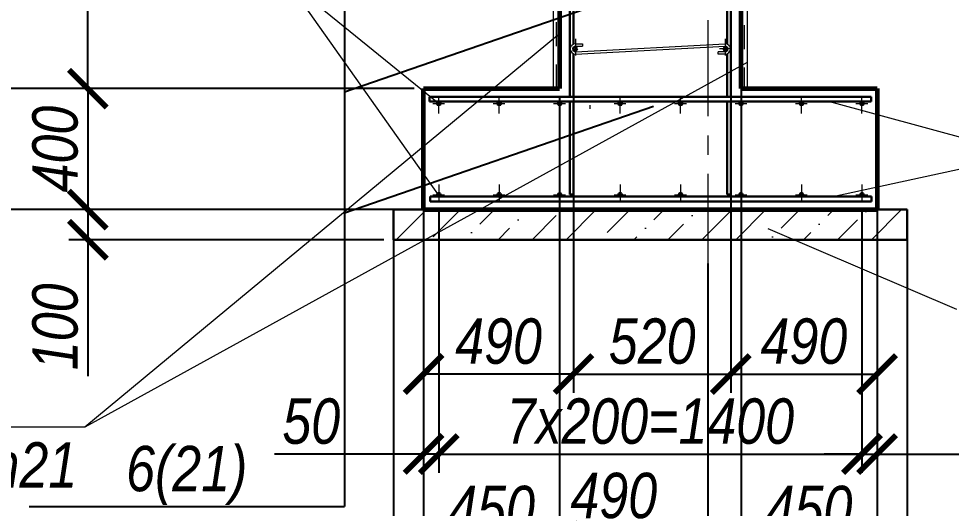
# Model space of a CAD drawing. Header units: millimetres. Extents: x 1582001 to 3303937, y 226471 to 491235.
# Drawn here: x 1839099 to 1845270, y 325567 to 328805 of the extents above; entities that cross this region are included whole.
import ezdxf

# ---------------------------------------------------------------- set-up
doc = ezdxf.new("R2010")
doc.units = ezdxf.units.MM
for name, pattern in [('CENTER', [50.8, 31.75, -6.35, 6.35, -6.35]), ('DASHDOT', [25.4, 12.7, -6.35, 0, -6.35]), ('невидимая', [9.525, 6.35, -3.175])]:
    doc.linetypes.add(name, pattern=pattern)
doc.layers.get('Defpoints').update_dxf_attribs({"color": 255, "lineweight": 30})
for name, color, linetype, lineweight in [('армирование', 20, 'Continuous', 30), ('Монолит', 234, 'Continuous', 60), ('Осевые', 214, 'DASHDOT', 13), ('Оси', 251, 'CENTER', 9), ('Размеры', 7, 'Continuous', 18), ('Штриховка', 252, 'Continuous', 15)]:
    doc.layers.add(name, color=color, linetype=linetype, lineweight=lineweight)
doc.styles.get("Standard").update_dxf_attribs({"font": 'ARIALNI.TTF', "height": 300})
doc.styles.add('Текст', font='ARIALNI.TTF')
doc.dimstyles.new('ISO-25', dxfattribs={"dimscale": 100, "dimtxt": 2.5, "dimasz": 2.5, "dimexe": 1.25, "dimexo": 0.625, "dimtad": 1, "dimdec": 0, "dimtxsty": 'Standard', "dimblk": 'ARCHTICK', "dimcen": 2.5, "dimadec": 0, "dimazin": 0, "dimtfac": 1, "dimtdec": 0, "dimtmove": 0, "dimatfit": 3, "dimfxl": 0, "dimarcsym": 0})
doc.dimstyles.new('х2', dxfattribs={"dimscale": 100, "dimtxt": 2.5, "dimasz": 2.5, "dimexe": 1.25, "dimexo": 0.625, "dimtad": 1, "dimdec": 0, "dimlfac": 0.5, "dimtxsty": 'Standard', "dimblk": 'ARCHTICK', "dimcen": 2.5, "dimadec": 0, "dimazin": 0, "dimtfac": 1, "dimtdec": 0, "dimtmove": 0, "dimatfit": 3, "dimfxl": 0, "dimarcsym": 0})

# ---------------------------------------------------------------- blocks, each defined once
blk = doc.blocks.new('_ArchTick')
at = {"color": 0, "linetype": 'ByBlock', "const_width": 0.15}
blk.add_lwpolyline([(-0.5, -0.5), (0.5, 0.5)], dxfattribs=at)
blk = doc.blocks.new('*D1287')
at = {"layer": 'Defpoints', "color": 0, "lineweight": -3, "ltscale": 100, "transparency": 16777216}
for p in [(1841778.6, 328342.6), (1839557.4, 327542.6), (1841778.6, 327542.6)]:
    blk.add_point(p, dxfattribs=at)
at = {"layer": 'Размеры', "color": 0, "lineweight": -2, "ltscale": 100, "transparency": 16777216}
for p, q in [((1841716.1, 328342.6), (1839432.4, 328342.6)), ((1839557.4, 328342.6), (1839557.4, 327542.6)), ((1841716.1, 327542.6), (1839432.4, 327542.6))]:
    blk.add_line(p, q, dxfattribs=at)
at = {"layer": 'Размеры', "color": 0, "lineweight": -2, "ltscale": 100, "transparency": 16777216, "xscale": 250, "yscale": 250, "zscale": 250}
for p, rotation in [((1839557.4, 328342.6), 90), ((1839557.4, 327542.6), 270)]:
    blk.add_blockref('_ArchTick', p, dxfattribs=dict(at, rotation=rotation))
at = {"layer": 'Размеры', "color": 0, "ltscale": 100, "transparency": 16777216, "insert": (1839341.7, 327942.6), "char_height": 300, "attachment_point": 5, "rotation": 90}
blk.add_mtext('400', dxfattribs=at)
blk = doc.blocks.new('*D1288')
at = {"layer": 'Defpoints', "color": 0, "lineweight": -3, "ltscale": 100, "transparency": 16777216}
for p in [(1841578.6, 327542.6), (1839557.4, 327342.6), (1841578.6, 327342.6)]:
    blk.add_point(p, dxfattribs=at)
at = {"layer": 'Размеры', "color": 0, "lineweight": -2, "ltscale": 100, "transparency": 16777216}
for p, q in [((1841516.1, 327542.6), (1839432.4, 327542.6)), ((1839557.4, 327542.6), (1839557.4, 327342.6)), ((1841516.1, 327342.6), (1839432.4, 327342.6)), ((1839557.4, 327342.6), (1839557.4, 326441.9))]:
    blk.add_line(p, q, dxfattribs=at)
at = {"layer": 'Размеры', "color": 0, "lineweight": -2, "ltscale": 100, "transparency": 16777216, "xscale": 250, "yscale": 250, "zscale": 250}
for p, rotation in [((1839557.4, 327542.6), 90), ((1839557.4, 327342.6), 270)]:
    blk.add_blockref('_ArchTick', p, dxfattribs=dict(at, rotation=rotation))
at = {"layer": 'Размеры', "color": 0, "ltscale": 100, "transparency": 16777216, "insert": (1839341.7, 326767.3), "char_height": 300, "attachment_point": 5, "rotation": 90}
blk.add_mtext('100', dxfattribs=at)
blk = doc.blocks.new('*D1289')
at = {"layer": 'Defpoints', "color": 0, "lineweight": -3, "ltscale": 100, "transparency": 16777216}
for p in [(1843878.6, 328667.4), (1843658.6, 327247.4), (1843878.6, 325347.9)]:
    blk.add_point(p, dxfattribs=at)
at = {"layer": 'Размеры', "color": 0, "lineweight": -2, "ltscale": 100, "transparency": 16777216}
for p, q in [((1843878.6, 328604.9), (1843878.6, 325222.9)), ((1843658.6, 327184.9), (1843658.6, 325222.9)), ((1843658.6, 325347.9), (1843878.6, 325347.9)), ((1843768.6, 325347.9), (1844030.1, 324915.3)), ((1844030.1, 324915.3), (1844680.8, 324915.3))]:
    blk.add_line(p, q, dxfattribs=at)
at = {"layer": 'Размеры', "color": 0, "lineweight": -2, "ltscale": 100, "transparency": 16777216, "xscale": 250, "yscale": 250, "zscale": 250, "rotation": 180}
blk.add_blockref('_ArchTick', (1843658.6, 325347.9), dxfattribs=at)
at = {"layer": 'Размеры', "color": 0, "lineweight": -2, "ltscale": 100, "transparency": 16777216, "xscale": 250, "yscale": 250, "zscale": 250}
blk.add_blockref('_ArchTick', (1843878.6, 325347.9), dxfattribs=at)
at = {"layer": 'Размеры', "color": 0, "ltscale": 100, "transparency": 16777216, "insert": (1844355.4, 325131), "char_height": 300, "attachment_point": 5}
blk.add_mtext('110', dxfattribs=at)
blk = doc.blocks.new('*D1290')
at = {"layer": 'Defpoints', "color": 0, "lineweight": -3, "ltscale": 100, "transparency": 16777216}
for p in [(1842678.6, 328039.3), (1843658.6, 327247.4), (1842678.6, 325347.9)]:
    blk.add_point(p, dxfattribs=at)
at = {"layer": 'Размеры', "color": 0, "lineweight": -2, "ltscale": 100, "transparency": 16777216}
for p, q in [((1842678.6, 327976.8), (1842678.6, 325222.9)), ((1843658.6, 327184.9), (1843658.6, 325222.9)), ((1843658.6, 325347.9), (1842678.6, 325347.9))]:
    blk.add_line(p, q, dxfattribs=at)
at = {"layer": 'Размеры', "color": 0, "lineweight": -2, "ltscale": 100, "transparency": 16777216, "xscale": 250, "yscale": 250, "zscale": 250, "rotation": 180}
blk.add_blockref('_ArchTick', (1842678.6, 325347.9), dxfattribs=at)
at = {"layer": 'Размеры', "color": 0, "lineweight": -2, "ltscale": 100, "transparency": 16777216, "xscale": 250, "yscale": 250, "zscale": 250}
blk.add_blockref('_ArchTick', (1843658.6, 325347.9), dxfattribs=at)
at = {"layer": 'Размеры', "color": 0, "ltscale": 100, "transparency": 16777216, "insert": (1843036.8, 325649.6), "char_height": 300, "attachment_point": 5}
blk.add_mtext('490', dxfattribs=at)
blk = doc.blocks.new('*D1291')
at = {"layer": 'Defpoints', "color": 0, "lineweight": -3, "ltscale": 100, "transparency": 16777216}
for p in [(1842770.6, 328360.6), (1843810.6, 328360.6), (1843810.6, 326454.9)]:
    blk.add_point(p, dxfattribs=at)
at = {"layer": 'Размеры', "color": 0, "lineweight": -2, "ltscale": 100, "transparency": 16777216}
for p, q in [((1842770.6, 328298.1), (1842770.6, 326329.9)), ((1843810.6, 328298.1), (1843810.6, 326329.9)), ((1842770.6, 326454.9), (1843810.6, 326454.9))]:
    blk.add_line(p, q, dxfattribs=at)
at = {"layer": 'Размеры', "color": 0, "lineweight": -2, "ltscale": 100, "transparency": 16777216, "xscale": 250, "yscale": 250, "zscale": 250, "rotation": 180}
blk.add_blockref('_ArchTick', (1842770.6, 326454.9), dxfattribs=at)
at = {"layer": 'Размеры', "color": 0, "lineweight": -2, "ltscale": 100, "transparency": 16777216, "xscale": 250, "yscale": 250, "zscale": 250}
blk.add_blockref('_ArchTick', (1843810.6, 326454.9), dxfattribs=at)
at = {"layer": 'Размеры', "color": 0, "ltscale": 100, "transparency": 16777216, "insert": (1843290.6, 326670.6), "char_height": 300, "attachment_point": 5}
blk.add_mtext('520', dxfattribs=at)
blk = doc.blocks.new('*D1292')
at = {"layer": 'Defpoints', "color": 0, "lineweight": -3, "ltscale": 100, "transparency": 16777216}
for p in [(1841778.6, 328342.6), (1842678.6, 328342.6), (1841778.6, 325347.9)]:
    blk.add_point(p, dxfattribs=at)
at = {"layer": 'Размеры', "color": 0, "lineweight": -2, "ltscale": 100, "transparency": 16777216}
for p, q in [((1841778.6, 328280.1), (1841778.6, 325222.9)), ((1842678.6, 328280.1), (1842678.6, 325222.9)), ((1842678.6, 325347.9), (1841778.6, 325347.9))]:
    blk.add_line(p, q, dxfattribs=at)
at = {"layer": 'Размеры', "color": 0, "lineweight": -2, "ltscale": 100, "transparency": 16777216, "xscale": 250, "yscale": 250, "zscale": 250, "rotation": 180}
blk.add_blockref('_ArchTick', (1841778.6, 325347.9), dxfattribs=at)
at = {"layer": 'Размеры', "color": 0, "lineweight": -2, "ltscale": 100, "transparency": 16777216, "xscale": 250, "yscale": 250, "zscale": 250}
blk.add_blockref('_ArchTick', (1842678.6, 325347.9), dxfattribs=at)
at = {"layer": 'Размеры', "color": 0, "ltscale": 100, "transparency": 16777216, "insert": (1842228.6, 325563.6), "char_height": 300, "attachment_point": 5}
blk.add_mtext('450', dxfattribs=at)
blk = doc.blocks.new('*D1293')
at = {"layer": 'Defpoints', "color": 0, "lineweight": -3, "ltscale": 100, "transparency": 16777216}
for p in [(1843878.6, 328342.6), (1844778.6, 328342.6), (1844778.6, 325347.9)]:
    blk.add_point(p, dxfattribs=at)
at = {"layer": 'Размеры', "color": 0, "lineweight": -2, "ltscale": 100, "transparency": 16777216}
for p, q in [((1843878.6, 328280.1), (1843878.6, 325222.9)), ((1844778.6, 328280.1), (1844778.6, 325222.9)), ((1843878.6, 325347.9), (1844778.6, 325347.9))]:
    blk.add_line(p, q, dxfattribs=at)
at = {"layer": 'Размеры', "color": 0, "lineweight": -2, "ltscale": 100, "transparency": 16777216, "xscale": 250, "yscale": 250, "zscale": 250, "rotation": 180}
blk.add_blockref('_ArchTick', (1843878.6, 325347.9), dxfattribs=at)
at = {"layer": 'Размеры', "color": 0, "lineweight": -2, "ltscale": 100, "transparency": 16777216, "xscale": 250, "yscale": 250, "zscale": 250}
blk.add_blockref('_ArchTick', (1844778.6, 325347.9), dxfattribs=at)
at = {"layer": 'Размеры', "color": 0, "ltscale": 100, "transparency": 16777216, "insert": (1844328.6, 325563.6), "char_height": 300, "attachment_point": 5}
blk.add_mtext('450', dxfattribs=at)
blk = doc.blocks.new('*D1294')
at = {"layer": 'Defpoints', "color": 0, "lineweight": -3, "ltscale": 100, "transparency": 16777216}
for p in [(1841778.6, 327542.6), (1844778.6, 327542.6), (1844778.6, 324701.9)]:
    blk.add_point(p, dxfattribs=at)
at = {"layer": 'Размеры', "color": 0, "lineweight": -2, "ltscale": 100, "transparency": 16777216}
for p, q in [((1841778.6, 327480.1), (1841778.6, 324576.9)), ((1844778.6, 327480.1), (1844778.6, 324576.9)), ((1841778.6, 324701.9), (1844778.6, 324701.9))]:
    blk.add_line(p, q, dxfattribs=at)
at = {"layer": 'Размеры', "color": 0, "lineweight": -2, "ltscale": 100, "transparency": 16777216, "xscale": 250, "yscale": 250, "zscale": 250, "rotation": 180}
blk.add_blockref('_ArchTick', (1841778.6, 324701.9), dxfattribs=at)
at = {"layer": 'Размеры', "color": 0, "lineweight": -2, "ltscale": 100, "transparency": 16777216, "xscale": 250, "yscale": 250, "zscale": 250}
blk.add_blockref('_ArchTick', (1844778.6, 324701.9), dxfattribs=at)
at = {"layer": 'Размеры', "color": 0, "ltscale": 100, "transparency": 16777216, "insert": (1843278.6, 324917.6), "char_height": 300, "attachment_point": 5}
blk.add_mtext('1500', dxfattribs=at)
blk = doc.blocks.new('*D1295')
at = {"layer": 'Defpoints', "color": 0, "lineweight": -3, "ltscale": 100, "transparency": 16777216}
for p in [(1841578.6, 327542.6), (1841778.6, 327542.6), (1841578.6, 324701.9)]:
    blk.add_point(p, dxfattribs=at)
at = {"layer": 'Размеры', "color": 0, "lineweight": -2, "ltscale": 100, "transparency": 16777216}
for p, q in [((1841578.6, 327480.1), (1841578.6, 324576.9)), ((1841778.6, 327480.1), (1841778.6, 324576.9)), ((1841578.6, 324701.9), (1840677.9, 324701.9)), ((1841778.6, 324701.9), (1841578.6, 324701.9))]:
    blk.add_line(p, q, dxfattribs=at)
at = {"layer": 'Размеры', "color": 0, "lineweight": -2, "ltscale": 100, "transparency": 16777216, "xscale": 250, "yscale": 250, "zscale": 250, "rotation": 180}
blk.add_blockref('_ArchTick', (1841578.6, 324701.9), dxfattribs=at)
at = {"layer": 'Размеры', "color": 0, "lineweight": -2, "ltscale": 100, "transparency": 16777216, "xscale": 250, "yscale": 250, "zscale": 250}
blk.add_blockref('_ArchTick', (1841778.6, 324701.9), dxfattribs=at)
at = {"layer": 'Размеры', "color": 0, "ltscale": 100, "transparency": 16777216, "insert": (1841003.2, 324917.6), "char_height": 300, "attachment_point": 5}
blk.add_mtext('100', dxfattribs=at)
blk = doc.blocks.new('*D1296')
at = {"layer": 'Defpoints', "color": 0, "lineweight": -3, "ltscale": 100, "transparency": 16777216}
for p in [(1844778.6, 327542.6), (1844978.6, 327542.6), (1844978.6, 324701.9)]:
    blk.add_point(p, dxfattribs=at)
at = {"layer": 'Размеры', "color": 0, "lineweight": -2, "ltscale": 100, "transparency": 16777216}
for p, q in [((1844778.6, 327480.1), (1844778.6, 324576.9)), ((1844978.6, 327480.1), (1844978.6, 324576.9)), ((1844778.6, 324701.9), (1844978.6, 324701.9)), ((1844978.6, 324701.9), (1845879.3, 324701.9))]:
    blk.add_line(p, q, dxfattribs=at)
at = {"layer": 'Размеры', "color": 0, "lineweight": -2, "ltscale": 100, "transparency": 16777216, "xscale": 250, "yscale": 250, "zscale": 250, "rotation": 180}
blk.add_blockref('_ArchTick', (1844778.6, 324701.9), dxfattribs=at)
at = {"layer": 'Размеры', "color": 0, "lineweight": -2, "ltscale": 100, "transparency": 16777216, "xscale": 250, "yscale": 250, "zscale": 250}
blk.add_blockref('_ArchTick', (1844978.6, 324701.9), dxfattribs=at)
at = {"layer": 'Размеры', "color": 0, "ltscale": 100, "transparency": 16777216, "insert": (1845554, 324917.6), "char_height": 300, "attachment_point": 5}
blk.add_mtext('100', dxfattribs=at)
blk = doc.blocks.new('*D1300')
at = {"layer": 'Defpoints', "color": 0, "lineweight": -3, "ltscale": 100, "transparency": 16777216}
for p in [(1839557.4, 331802.6), (1842862.6, 331802.6), (1841778.6, 328342.6)]:
    blk.add_point(p, dxfattribs=at)
at = {"layer": 'Размеры', "color": 0, "lineweight": -2, "ltscale": 100, "transparency": 16777216}
for p, q in [((1842800.1, 331802.6), (1839432.4, 331802.6)), ((1839557.4, 328342.6), (1839557.4, 331802.6)), ((1841716.1, 328342.6), (1839432.4, 328342.6))]:
    blk.add_line(p, q, dxfattribs=at)
at = {"layer": 'Размеры', "color": 0, "lineweight": -2, "ltscale": 100, "transparency": 16777216, "xscale": 250, "yscale": 250, "zscale": 250}
for p, rotation in [((1839557.4, 331802.6), 90), ((1839557.4, 328342.6), 270)]:
    blk.add_blockref('_ArchTick', p, dxfattribs=dict(at, rotation=rotation))
at = {"layer": 'Размеры', "color": 0, "ltscale": 100, "transparency": 16777216, "insert": (1839341.7, 330072.6), "char_height": 300, "attachment_point": 5, "rotation": 90}
blk.add_mtext('1730', dxfattribs=at)
blk = doc.blocks.new('*D1301')
at = {"layer": 'Defpoints', "color": 0, "lineweight": -3, "ltscale": 100, "transparency": 16777216}
for p in [(1841778.6, 327642.6), (1842770.6, 327642.6), (1841778.6, 326454.9)]:
    blk.add_point(p, dxfattribs=at)
at = {"layer": 'Размеры', "color": 0, "lineweight": -2, "ltscale": 100, "transparency": 16777216}
for p, q in [((1841778.6, 327580.1), (1841778.6, 326329.9)), ((1842770.6, 327580.1), (1842770.6, 326329.9)), ((1842770.6, 326454.9), (1841778.6, 326454.9))]:
    blk.add_line(p, q, dxfattribs=at)
at = {"layer": 'Размеры', "color": 0, "lineweight": -2, "ltscale": 100, "transparency": 16777216, "xscale": 250, "yscale": 250, "zscale": 250, "rotation": 180}
blk.add_blockref('_ArchTick', (1841778.6, 326454.9), dxfattribs=at)
at = {"layer": 'Размеры', "color": 0, "lineweight": -2, "ltscale": 100, "transparency": 16777216, "xscale": 250, "yscale": 250, "zscale": 250}
blk.add_blockref('_ArchTick', (1842770.6, 326454.9), dxfattribs=at)
at = {"layer": 'Размеры', "color": 0, "ltscale": 100, "transparency": 16777216, "insert": (1842274.6, 326670.6), "char_height": 300, "attachment_point": 5}
blk.add_mtext('490', dxfattribs=at)
blk = doc.blocks.new('*D1302')
at = {"layer": 'Defpoints', "color": 0, "lineweight": -3, "ltscale": 100, "transparency": 16777216}
for p in [(1844778.6, 327787.9), (1843810.6, 327138.1), (1844778.6, 326454.9)]:
    blk.add_point(p, dxfattribs=at)
at = {"layer": 'Размеры', "color": 0, "lineweight": -2, "ltscale": 100, "transparency": 16777216}
for p, q in [((1844778.6, 327725.4), (1844778.6, 326329.9)), ((1843810.6, 327075.6), (1843810.6, 326329.9)), ((1843810.6, 326454.9), (1844778.6, 326454.9))]:
    blk.add_line(p, q, dxfattribs=at)
at = {"layer": 'Размеры', "color": 0, "lineweight": -2, "ltscale": 100, "transparency": 16777216, "xscale": 250, "yscale": 250, "zscale": 250, "rotation": 180}
blk.add_blockref('_ArchTick', (1843810.6, 326454.9), dxfattribs=at)
at = {"layer": 'Размеры', "color": 0, "lineweight": -2, "ltscale": 100, "transparency": 16777216, "xscale": 250, "yscale": 250, "zscale": 250}
blk.add_blockref('_ArchTick', (1844778.6, 326454.9), dxfattribs=at)
at = {"layer": 'Размеры', "color": 0, "ltscale": 100, "transparency": 16777216, "insert": (1844294.6, 326670.6), "char_height": 300, "attachment_point": 5}
blk.add_mtext('490', dxfattribs=at)
blk = doc.blocks.new('*D1303')
at = {"layer": 'Defpoints', "color": 0, "lineweight": -3, "ltscale": 100, "transparency": 16777216}
for p in [(1841878.6, 327597.7), (1844678.6, 327597.7), (1844678.6, 325925.9)]:
    blk.add_point(p, dxfattribs=at)
at = {"layer": 'Размеры', "color": 0, "lineweight": -2, "ltscale": 100, "transparency": 16777216}
for p, q in [((1841878.6, 327535.2), (1841878.6, 325800.9)), ((1844678.6, 327535.2), (1844678.6, 325800.9)), ((1841878.6, 325925.9), (1844678.6, 325925.9))]:
    blk.add_line(p, q, dxfattribs=at)
at = {"layer": 'Размеры', "color": 0, "lineweight": -2, "ltscale": 100, "transparency": 16777216, "xscale": 250, "yscale": 250, "zscale": 250, "rotation": 180}
blk.add_blockref('_ArchTick', (1841878.6, 325925.9), dxfattribs=at)
at = {"layer": 'Размеры', "color": 0, "lineweight": -2, "ltscale": 100, "transparency": 16777216, "xscale": 250, "yscale": 250, "zscale": 250}
blk.add_blockref('_ArchTick', (1844678.6, 325925.9), dxfattribs=at)
at = {"layer": 'Размеры', "color": 0, "ltscale": 100, "transparency": 16777216, "insert": (1843278.6, 326141.6), "char_height": 300, "attachment_point": 5}
blk.add_mtext('7х200=1400', dxfattribs=at)
blk = doc.blocks.new('*D1304')
at = {"layer": 'Defpoints', "color": 0, "lineweight": -3, "ltscale": 100, "transparency": 16777216}
for p in [(1841778.6, 327642.6), (1841878.6, 326227.7), (1841778.6, 325925.9)]:
    blk.add_point(p, dxfattribs=at)
at = {"layer": 'Размеры', "color": 0, "lineweight": -2, "ltscale": 100, "transparency": 16777216}
for p, q in [((1841778.6, 327580.1), (1841778.6, 325800.9)), ((1841878.6, 326165.2), (1841878.6, 325800.9)), ((1841778.6, 325925.9), (1840792, 325925.9)), ((1841878.6, 325925.9), (1841778.6, 325925.9)), ((1841878.6, 325925.9), (1842128.6, 325925.9))]:
    blk.add_line(p, q, dxfattribs=at)
at = {"layer": 'Размеры', "color": 0, "lineweight": -2, "ltscale": 100, "transparency": 16777216, "xscale": 250, "yscale": 250, "zscale": 250}
blk.add_blockref('_ArchTick', (1841778.6, 325925.9), dxfattribs=at)
at = {"layer": 'Размеры', "color": 0, "lineweight": -2, "ltscale": 100, "transparency": 16777216, "xscale": 250, "yscale": 250, "zscale": 250, "rotation": 180}
blk.add_blockref('_ArchTick', (1841878.6, 325925.9), dxfattribs=at)
at = {"layer": 'Размеры', "color": 0, "ltscale": 100, "transparency": 16777216, "insert": (1841035.3, 326141.6), "char_height": 300, "attachment_point": 5}
blk.add_mtext('50', dxfattribs=at)
blk = doc.blocks.new('*D1305')
at = {"layer": 'Defpoints', "color": 0, "lineweight": -3, "ltscale": 100, "transparency": 16777216}
for p in [(1844678.6, 327597.7), (1844778.6, 327597.7), (1844778.6, 325925.9)]:
    blk.add_point(p, dxfattribs=at)
at = {"layer": 'Размеры', "color": 0, "lineweight": -2, "ltscale": 100, "transparency": 16777216}
for p, q in [((1844678.6, 327535.2), (1844678.6, 325800.9)), ((1844778.6, 327535.2), (1844778.6, 325800.9)), ((1844678.6, 325925.9), (1844428.6, 325925.9)), ((1844678.6, 325925.9), (1844778.6, 325925.9)), ((1844778.6, 325925.9), (1845765.2, 325925.9))]:
    blk.add_line(p, q, dxfattribs=at)
at = {"layer": 'Размеры', "color": 0, "lineweight": -2, "ltscale": 100, "transparency": 16777216, "xscale": 250, "yscale": 250, "zscale": 250}
blk.add_blockref('_ArchTick', (1844678.6, 325925.9), dxfattribs=at)
at = {"layer": 'Размеры', "color": 0, "lineweight": -2, "ltscale": 100, "transparency": 16777216, "xscale": 250, "yscale": 250, "zscale": 250, "rotation": 180}
blk.add_blockref('_ArchTick', (1844778.6, 325925.9), dxfattribs=at)
at = {"layer": 'Размеры', "color": 0, "ltscale": 100, "transparency": 16777216, "insert": (1845521.9, 326141.6), "char_height": 300, "attachment_point": 5}
blk.add_mtext('50', dxfattribs=at)

msp = doc.modelspace()

# ---------------------------------------------------------------- hatches: boundary and pattern name
at = {"layer": 'Штриховка'}
h = msp.add_hatch(dxfattribs=at)
h.set_pattern_fill('ANSI36', color=256, scale=50, style=0)
h.set_pattern_definition([(45, (311999.48, 34998.79), (84.189901, 308.696304), [396.875, -79.375, 0, -79.375])])
h.paths.add_polyline_path([(1841578.6, 327542.6), (1841578.6, 327342.6), (1843578.6, 327342.6), (1843578.6, 327542.6)])
h.paths.add_polyline_path([(1844978.6, 327342.6), (1844978.6, 327542.6), (1843578.6, 327542.6), (1843578.6, 327342.6)])

# ---------------------------------------------------------------- linework, layer by layer
at = {"layer": 'армирование'}
for p, q in [((1842746.6, 328288.6), (1842746.6, 331415.9)), ((1843810.6, 328288.6), (1843810.6, 331415.9)), ((1842770.6, 328636.5), (1842770.6, 329372.8)), ((1843786.6, 328636.5), (1843786.6, 329372.8)), ((1842770.6, 328591.2), (1842770.6, 328618.1)), ((1843786.6, 328591.2), (1843786.6, 328618.1)), ((1842770.6, 328288.6), (1842770.6, 328572.8)), ((1843786.6, 328288.6), (1843786.6, 328572.8)), ((1841818.6, 328256.6), (1841818.6, 328288.6)), ((1841818.6, 328288.6), (1844738.6, 328288.6)), ((1844738.6, 328288.6), (1844738.6, 328256.6)), ((1841818.6, 328256.6), (1844738.6, 328256.6)), ((1842746.6, 327642.6), (1842746.6, 328256.6)), ((1842770.6, 327642.6), (1842770.6, 328256.6)), ((1843786.6, 327642.6), (1843786.6, 328256.6)), ((1843810.6, 327642.6), (1843810.6, 328256.6)), ((1841822.4, 327628.6), (1841822.4, 327596.6)), ((1841822.4, 327628.6), (1844742.4, 327628.6)), ((1841822.4, 327596.6), (1844742.4, 327596.6)), ((1842746.6, 327642.6), (1842770.6, 327642.6)), ((1843786.6, 327642.6), (1843810.6, 327642.6)), ((1844742.4, 327596.6), (1844742.4, 327628.6))]:
    msp.add_line(p, q, dxfattribs=at)
at = {"layer": 'армирование', "lineweight": 20}
for p, q in [((1842782.6, 328638.6), (1842830.6, 328638.6)), ((1842782.6, 328586.6), (1843774.6, 328638.6)), ((1842830.6, 328638.6), (1842830.6, 328622.6)), ((1842782.6, 328622.6), (1842830.6, 328622.6)), ((1842782.6, 328570.6), (1843774.6, 328622.6)), ((1843774.6, 328586.6), (1843726.6, 328586.6)), ((1843726.6, 328570.6), (1843726.6, 328586.6)), ((1843774.6, 328570.6), (1843726.6, 328570.6))]:
    msp.add_line(p, q, dxfattribs=at)
at = {"layer": 'армирование', "linetype": 'невидимая', "lineweight": 20, "ltscale": 50}
msp.add_line((1842878.6, 328232.5), (1842878.6, 328208.5), dxfattribs=at)
at = {"layer": 'армирование'}
for centre in [(1842782.6, 328604.6), (1843774.6, 328604.6), (1841878.6, 328244.6), (1842278.6, 328244.6), (1842678.6, 328244.6), (1843078.6, 328244.6), (1843478.6, 328244.6), (1843878.6, 328244.6), (1844278.6, 328244.6), (1844678.6, 328244.6), (1841878.6, 327640.6), (1842278.6, 327640.6), (1842678.6, 327640.6), (1843078.6, 327640.6), (1843478.6, 327640.6), (1843878.6, 327640.6), (1844278.6, 327640.6), (1844678.6, 327640.6)]:
    msp.add_circle(centre, 12, dxfattribs=at)
at = {"layer": 'армирование', "lineweight": 20}
for centre, radius, start, end in [((1842782.6, 328604.6), 34, 90, 270), ((1843774.6, 328604.6), 34, 270, 90), ((1842782.6, 328604.6), 18, 90, 270), ((1843774.6, 328604.6), 18, 270, 90)]:
    msp.add_arc(centre, radius, start, end, dxfattribs=at)
at = {"layer": 'Монолит'}
for p, q in [((1842678.6, 331842.6), (1842678.6, 328342.6)), ((1843878.6, 328342.6), (1843878.6, 331802.6)), ((1841778.6, 327542.6), (1841778.6, 328342.6)), ((1841778.6, 328342.6), (1842678.6, 328342.6)), ((1843878.6, 328342.6), (1844778.6, 328342.6)), ((1844778.6, 328342.6), (1844778.6, 327542.6)), ((1841778.6, 327542.6), (1844778.6, 327542.6))]:
    msp.add_line(p, q, dxfattribs=at)
at = {"layer": 'Монолит', "lineweight": 30}
for p, q in [((1841578.6, 327542.6), (1841778.6, 327542.6)), ((1841578.6, 327342.6), (1841578.6, 327542.6)), ((1844778.6, 327542.6), (1844978.6, 327542.6)), ((1844978.6, 327542.6), (1844978.6, 327342.6)), ((1844978.6, 327342.6), (1841578.6, 327342.6))]:
    msp.add_line(p, q, dxfattribs=at)
at = {"layer": 'Осевые', "ltscale": 50}
for p, q in [((1842782.6, 328671.8), (1842782.6, 328561.7)), ((1843774.6, 328671.8), (1843774.6, 328561.7)), ((1843814.4, 328604.6), (1843736.4, 328604.6)), ((1841878.6, 328177.5), (1841878.6, 328287.5)), ((1842278.6, 328177.5), (1842278.6, 328287.5)), ((1842678.6, 328177.5), (1842678.6, 328287.5)), ((1843078.6, 328177.5), (1843078.6, 328287.5)), ((1843478.6, 328177.5), (1843478.6, 328287.5)), ((1843878.6, 328177.5), (1843878.6, 328287.5)), ((1844278.6, 328177.5), (1844278.6, 328287.5)), ((1844678.6, 328177.5), (1844678.6, 328287.5)), ((1841838.8, 328244.6), (1841916.8, 328244.6)), ((1842238.8, 328244.6), (1842316.8, 328244.6)), ((1842638.8, 328244.6), (1842716.8, 328244.6)), ((1843038.8, 328244.6), (1843116.8, 328244.6)), ((1843438.8, 328244.6), (1843516.8, 328244.6)), ((1843838.8, 328244.6), (1843916.8, 328244.6)), ((1844238.8, 328244.6), (1844316.8, 328244.6)), ((1844638.8, 328244.6), (1844716.8, 328244.6)), ((1841878.6, 327707.8), (1841878.6, 327597.7)), ((1842278.6, 327707.8), (1842278.6, 327597.7)), ((1842678.6, 327707.8), (1842678.6, 327597.7)), ((1843078.6, 327707.8), (1843078.6, 327597.7)), ((1843478.6, 327707.8), (1843478.6, 327597.7)), ((1843878.6, 327707.8), (1843878.6, 327597.7)), ((1844278.6, 327707.8), (1844278.6, 327597.7)), ((1844678.6, 327707.8), (1844678.6, 327597.7)), ((1841838.8, 327640.6), (1841916.8, 327640.6)), ((1842238.8, 327640.6), (1842316.8, 327640.6)), ((1842638.8, 327640.6), (1842716.8, 327640.6)), ((1843038.8, 327640.6), (1843116.8, 327640.6)), ((1843438.8, 327640.6), (1843516.8, 327640.6)), ((1843838.8, 327640.6), (1843916.8, 327640.6)), ((1844238.8, 327640.6), (1844316.8, 327640.6)), ((1844638.8, 327640.6), (1844716.8, 327640.6))]:
    msp.add_line(p, q, dxfattribs=at)
at = {"layer": 'Оси', "ltscale": 20}
msp.add_line((1843658.6, 331842.6), (1843658.6, 324092.4), dxfattribs=at)
at = {"layer": 'Размеры', "linetype": 'Continuous', "ltscale": 20}
for p, q in [((1842638.6, 328342.6), (1842638.6, 331842.6)), ((1842678.6, 328342.6), (1842678.6, 331842.6)), ((1843878.3, 331842.6), (1843878.6, 328342.6)), ((1843918.3, 331842.7), (1843918.6, 328342.7)), ((1842658.6, 328622.6), (1842658.6, 328782.6)), ((1843898.6, 328762.7), (1843898.6, 328602.7)), ((1842658.6, 328342.6), (1842658.6, 328502.6)), ((1843898.6, 328482.7), (1843898.6, 328342.7))]:
    msp.add_line(p, q, dxfattribs=at)
at = {"layer": 'Размеры', "lineweight": 25, "ltscale": 100}
for p, q in [((1841254.6, 329918.5), (1841254.6, 325579.9)), ((1843297.8, 329024.9), (1841254.6, 328318.8)), ((1843298.6, 328224.9), (1841254.6, 327518.5)), ((1839168.4, 325579.9), (1841254.6, 325579.9))]:
    msp.add_line(p, q, dxfattribs=at)
at = {"layer": 'Размеры', "lineweight": 9, "ltscale": 100}
for p, q in [((1841877.8, 327640.6), (1840873.6, 329059.6)), ((1841877.8, 328244.6), (1840873.6, 329059.6)), ((1842678.6, 328704.8), (1839537.3, 326103.8)), ((1843918.6, 328515.8), (1839537.3, 326103.8)), ((1844463.3, 328256.6), (1845760.2, 327904.2)), ((1844485.4, 327628.6), (1845760.2, 327904.2)), ((1844054.9, 327418.4), (1845303.5, 326883.7)), ((1839537.3, 326103.8), (1836135.3, 326103.8))]:
    msp.add_line(p, q, dxfattribs=at)
at = {"layer": 'Размеры', "linetype": 'Continuous', "lineweight": 25, "ltscale": 100}
for p, q in [((1839731.1, 328342.6), (1837872.6, 328342.6)), ((1839731.1, 327542.6), (1837742, 327542.6))]:
    msp.add_line(p, q, dxfattribs=at)

# ---------------------------------------------------------------- texts
at = {"layer": 'Размеры', "lineweight": 9, "ltscale": 100, "style": 'Текст'}
msp.add_text('см.прим.п.3. лист21', height=300, dxfattribs=at).set_placement((1836185.3, 325703.8))
at = {"layer": 'Размеры', "lineweight": 25, "ltscale": 100}
msp.add_text('6(21)', height=300, dxfattribs=at).set_placement((1839810.4, 325679.9))

# ---------------------------------------------------------------- dimensions: what is measured, and where the dimension line sits
at = {"layer": 'Размеры', "ltscale": 100}
for base, p1, p2, picture, middle in [((1839557.4, 331802.6), (1841778.6, 328342.6), (1842862.6, 331802.6), '*D1300', (1839341.7, 330072.6)), ((1839557.4, 327542.6), (1841778.6, 328342.6), (1841778.6, 327542.6), '*D1287', (1839341.7, 327942.6)), ((1839557.4, 327342.6), (1841578.6, 327542.6), (1841578.6, 327342.6), '*D1288', (1839341.7, 326767.3))]:
    dim = msp.add_linear_dim(base=base, p1=p1, p2=p2, angle=90, dimstyle='х2', override={"dimscale": 100, "dimlfac": 0.5, "dimtxsty": 'Standard', "dimblk1": 'ArchTick', "dimblk2": 'ArchTick', "dimsah": 1, "dimtmove": 0, "dimtolj": 0}, dxfattribs=at)
    dim.commit()
    dim.dimension.update_dxf_attribs({"geometry": picture, "text_midpoint": middle})
for base, p2, override, picture, middle in [((1843878.6, 325347.9), (1843878.6, 328667.4), {"dimscale": 100, "dimlfac": 0.5, "dimtxsty": 'Standard', "dimblk1": 'ArchTick', "dimblk2": 'ArchTick', "dimsah": 1, "dimtmove": 1, "dimtolj": 0}, '*D1289', (1844092.6, 324915.3)), ((1842678.6, 325347.9), (1842678.6, 328039.3), {"dimscale": 100, "dimlfac": 0.5, "dimtxsty": 'Standard', "dimblk1": 'ArchTick', "dimblk2": 'ArchTick', "dimsah": 1, "dimtmove": 2, "dimtolj": 0}, '*D1290', (1843036.8, 325649.6))]:
    dim = msp.add_linear_dim(base=base, p1=(1843658.6, 327247.4), p2=p2, dimstyle='х2', override=override, dxfattribs=at)
    dim.commit()
    dim.dimension.update_dxf_attribs({"geometry": picture, "text_midpoint": middle, "dimtype": 160})
for base, p1, p2, picture, middle in [((1841778.6, 325347.9), (1842678.6, 328342.6), (1841778.6, 328342.6), '*D1292', (1842228.6, 325563.6)), ((1843810.6, 326454.9), (1842770.6, 328360.6), (1843810.6, 328360.6), '*D1291', (1843290.6, 326670.6)), ((1844778.6, 325347.9), (1843878.6, 328342.6), (1844778.6, 328342.6), '*D1293', (1844328.6, 325563.6)), ((1841778.6, 325925.9), (1841878.6, 326227.7), (1841778.6, 327642.6), '*D1304', (1841035.3, 326141.6)), ((1844778.6, 325925.9), (1844678.6, 327597.7), (1844778.6, 327597.7), '*D1305', (1845521.9, 326141.6)), ((1841578.6, 324701.9), (1841778.6, 327542.6), (1841578.6, 327542.6), '*D1295', (1841003.2, 324917.6)), ((1844778.6, 324701.9), (1841778.6, 327542.6), (1844778.6, 327542.6), '*D1294', (1843278.6, 324917.6)), ((1844978.6, 324701.9), (1844778.6, 327542.6), (1844978.6, 327542.6), '*D1296', (1845554, 324917.6))]:
    dim = msp.add_linear_dim(base=base, p1=p1, p2=p2, dimstyle='х2', override={"dimscale": 100, "dimlfac": 0.5, "dimtxsty": 'Standard', "dimblk1": 'ArchTick', "dimblk2": 'ArchTick', "dimsah": 1, "dimtmove": 0, "dimtolj": 0}, dxfattribs=at)
    dim.commit()
    dim.dimension.update_dxf_attribs({"geometry": picture, "text_midpoint": middle})
for base, p1, p2, text, dimstyle, override, picture, middle in [((1844778.6, 326454.9), (1843810.6, 327138.1), (1844778.6, 327787.9), '490', 'х2', {"dimscale": 100, "dimlfac": 0.5, "dimtxsty": 'Standard', "dimblk1": 'ArchTick', "dimblk2": 'ArchTick', "dimsah": 1, "dimtmove": 0, "dimtolj": 0}, '*D1302', (1844294.6, 326670.6)), ((1841778.6, 326454.9), (1842770.6, 327642.6), (1841778.6, 327642.6), '490', 'ISO-25', {"dimscale": 100, "dimlfac": 1, "dimtxsty": 'Standard', "dimblk1": 'ArchTick', "dimblk2": 'ArchTick', "dimsah": 1, "dimtmove": 0, "dimtolj": 0}, '*D1301', (1842274.6, 326670.6)), ((1844678.6, 325925.9), (1841878.6, 327597.7), (1844678.6, 327597.7), '7х200=1400', 'х2', {"dimscale": 100, "dimlfac": 0.5, "dimtxsty": 'Standard', "dimblk1": 'ArchTick', "dimblk2": 'ArchTick', "dimsah": 1, "dimtmove": 0, "dimtolj": 0}, '*D1303', (1843278.6, 326141.6))]:
    dim = msp.add_linear_dim(base=base, p1=p1, p2=p2, text=text, dimstyle=dimstyle, override=override, dxfattribs=at)
    dim.commit()
    dim.dimension.update_dxf_attribs({"geometry": picture, "text_midpoint": middle})

doc.saveas('drawing.dxf')
